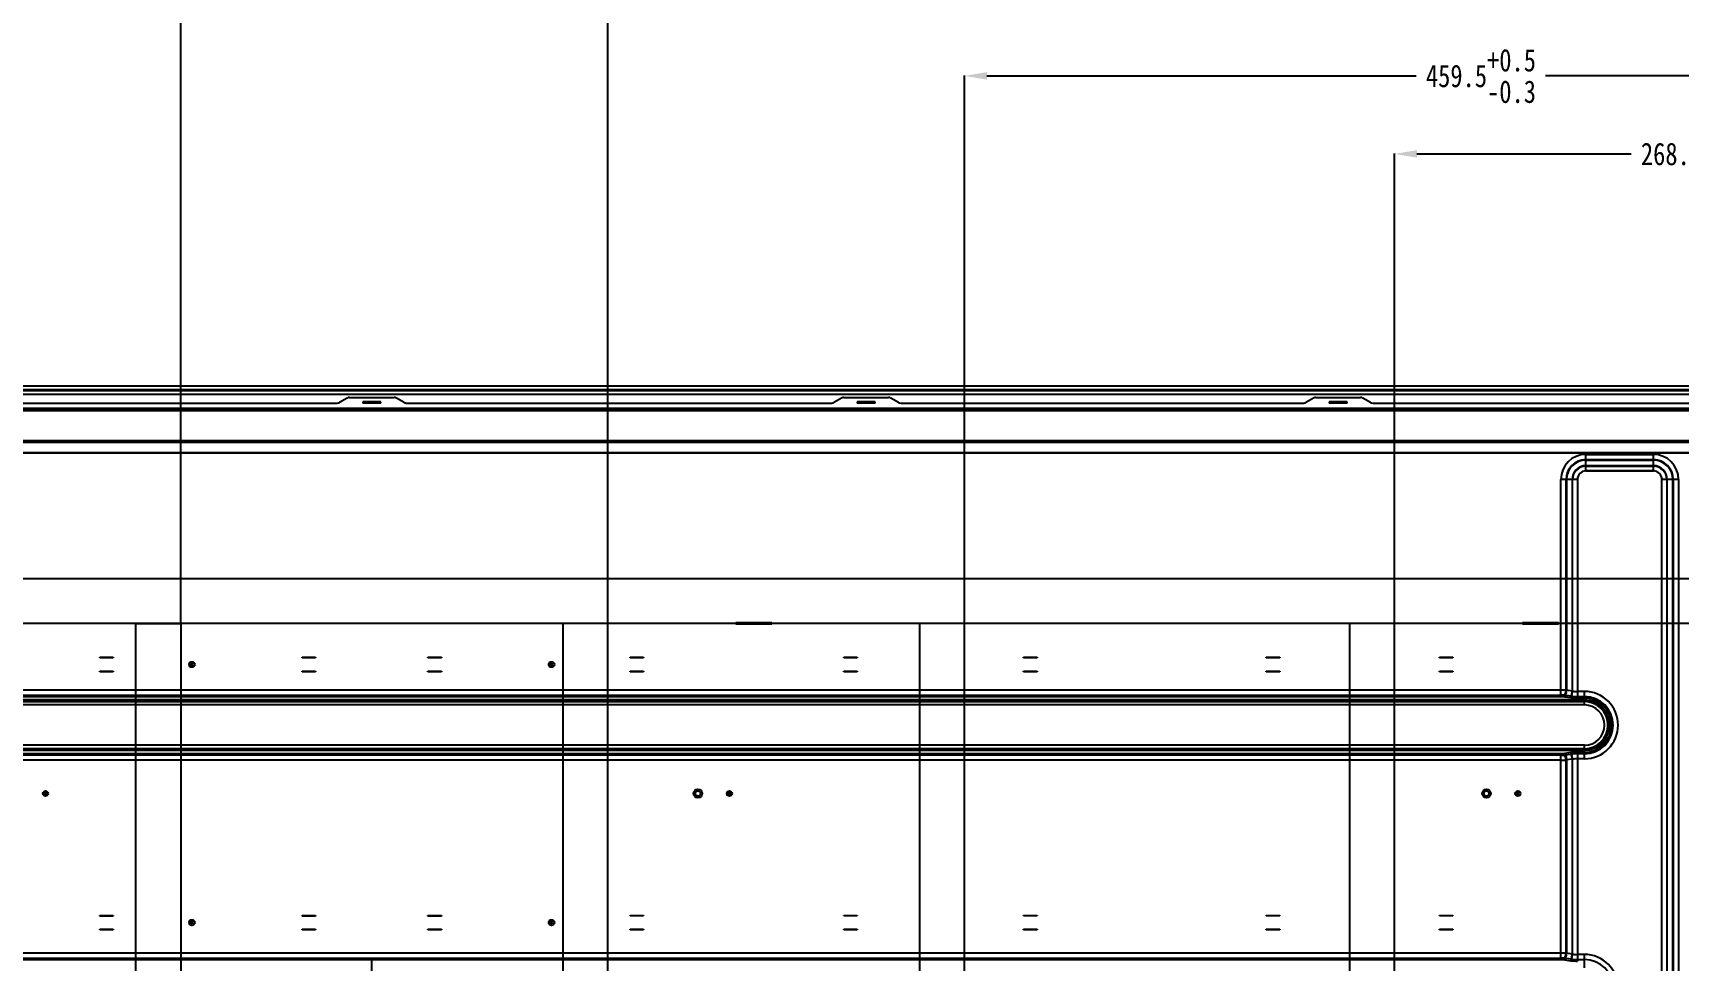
# Model space of a CAD drawing. Header units: inches. Extents: x 67335 to 69337, y -6743 to -3973.
# Drawn here: x 68170 to 68902, y -4906 to -4493 of the extents above; entities that cross this region are included whole.
import ezdxf

# ---------------------------------------------------------------- set-up
doc = ezdxf.new("R2010")
doc.units = ezdxf.units.IN
doc.header["$LTSCALE"] = 2.574606
doc.header["$MEASUREMENT"] = 0
doc.layers.get('0').update_dxf_attribs({"linetype": 'CONTINUOUS'})
doc.layers.add('02___PRT_ALL_AXES', color=7, linetype='CONTINUOUS')
doc.layers.add('03___PRT_ALL_CURVES', color=7, linetype='CONTINUOUS')
doc.styles.get("Standard").update_dxf_attribs({"font": 'txt', "width": 0.8})

msp = doc.modelspace()

# ---------------------------------------------------------------- linework, layer by layer
at = {"color": 7}
for p, q in [((68235.54, -4755.99), (68235.54, -4432.58)), ((68425.54, -4755.99), (68425.54, -4473.86)), ((68584.24, -4755.99), (68584.24, -4512.38)), ((68594.24, -4512.51), (68785.25, -4512.51)), ((69033.78, -4512.51), (68842.77, -4512.51)), ((68775.54, -4755.99), (68775.54, -4547.08)), ((68785.54, -4547.2), (68880.9, -4547.2))]:
    msp.add_line(p, q, dxfattribs=at)
at = {"color": 7, "linetype": 'Continuous'}
for p, q in [((67600.4, -4652.34), (69040.68, -4652.34)), ((69040.68, -4652.54), (67600.4, -4652.54)), ((67600.8, -4654.04), (69040.28, -4654.04)), ((68309.57, -4655.81), (68306.17, -4657.77)), ((68310.57, -4655.54), (68330.5, -4655.54)), ((68316.54, -4657.44), (68316.54, -4658.14)), ((68324.54, -4657.44), (68316.54, -4657.44)), ((68318.94, -4652.34), (68318.94, -4652.14)), ((68322.14, -4652.14), (68322.14, -4652.34)), ((68324.54, -4658.14), (68324.54, -4657.44)), ((68334.9, -4657.77), (68331.5, -4655.81)), ((68529.57, -4655.81), (68526.17, -4657.77)), ((68530.57, -4655.54), (68550.5, -4655.54)), ((68536.54, -4657.44), (68536.54, -4658.14)), ((68544.54, -4657.44), (68536.54, -4657.44)), ((68544.54, -4658.14), (68544.54, -4657.44)), ((68554.9, -4657.77), (68551.5, -4655.81)), ((68739.57, -4655.81), (68736.17, -4657.77)), ((68740.57, -4655.54), (68760.5, -4655.54)), ((68754.54, -4657.44), (68746.54, -4657.44)), ((68746.54, -4657.44), (68746.54, -4658.14)), ((68754.54, -4658.14), (68754.54, -4657.44)), ((68764.9, -4657.77), (68761.5, -4655.81)), ((67605.6, -4660.34), (69035.48, -4660.34)), ((67613.27, -4660.97), (69027.8, -4660.97)), ((67613.27, -4661.3), (69027.8, -4661.3)), ((68125.9, -4658.04), (68305.17, -4658.04)), ((68324.54, -4658.14), (68316.54, -4658.14)), ((68335.9, -4658.04), (68525.17, -4658.04)), ((68544.54, -4658.14), (68536.54, -4658.14)), ((68555.9, -4658.04), (68735.17, -4658.04)), ((68754.54, -4658.14), (68746.54, -4658.14)), ((68765.9, -4658.04), (68955.17, -4658.04)), ((67644.01, -4675.41), (68997.06, -4675.41)), ((67644.01, -4680.15), (68997.06, -4680.15)), ((68860.74, -4680.86), (68890.74, -4680.86)), ((68860.74, -4688.22), (68860.74, -4680.86)), ((68860.74, -4683.38), (68890.74, -4683.38)), ((68860.74, -4686.08), (68890.74, -4686.08)), ((68890.74, -4688.22), (68890.74, -4680.86)), ((68860.74, -4688.22), (68890.74, -4688.22))]:
    msp.add_line(p, q, dxfattribs=at)
at = {"color": 5, "linetype": 'Continuous'}
msp.add_line((67605.8, -4660.54), (69035.28, -4660.54), dxfattribs=at)
at = {"linetype": 'Continuous'}
for p, q in [((68997.06, -4674.84), (67644.01, -4674.84)), ((67644.01, -4675.41), (68997.06, -4675.41)), ((68997.06, -4680.15), (67644.01, -4680.15)), ((68890.74, -4680.86), (68860.74, -4680.86)), ((68860.74, -4688.22), (68860.74, -4680.86)), ((68860.74, -4683.19), (68890.74, -4683.19)), ((68890.74, -4683.38), (68860.74, -4683.38)), ((68890.74, -4685.89), (68860.74, -4685.89)), ((68860.74, -4686.08), (68890.74, -4686.08)), ((68890.74, -4688.22), (68890.74, -4680.86)), ((68856.92, -4692.04), (68849.55, -4692.04)), ((68849.55, -4788.64), (68849.55, -4692.04)), ((68851.89, -4785.81), (68851.89, -4692.04)), ((68852.07, -4692.04), (68852.07, -4785.81)), ((68854.59, -4692.04), (68854.59, -4786.14)), ((68854.77, -4786.14), (68854.77, -4692.04)), ((68856.92, -4692.04), (68856.92, -4789.25)), ((68890.74, -4688.22), (68860.74, -4688.22)), ((68901.92, -4692.04), (68894.55, -4692.04)), ((68894.55, -5060.95), (68894.55, -4692.04)), ((68896.7, -4692.04), (68896.7, -5062.1)), ((68896.89, -5061.74), (68896.89, -4692.04)), ((68899.4, -5065.35), (68899.4, -4692.04)), ((68899.59, -4692.04), (68899.59, -5064.69)), ((68901.92, -4692.04), (68901.92, -5212.06)), ((68199.56, -4771.43), (68199.56, -4771.13)), ((68199.56, -4771.13), (68205.56, -4771.13)), ((68205.56, -4771.43), (68199.56, -4771.43)), ((68205.56, -4771.13), (68205.56, -4771.43)), ((68289.56, -4771.43), (68289.56, -4771.13)), ((68289.56, -4771.13), (68295.56, -4771.13)), ((68295.56, -4771.43), (68289.56, -4771.43)), ((68295.56, -4771.13), (68295.56, -4771.43)), ((68345.51, -4771.43), (68345.51, -4771.13)), ((68345.51, -4771.13), (68351.51, -4771.13)), ((68351.51, -4771.43), (68345.51, -4771.43)), ((68351.51, -4771.13), (68351.51, -4771.43)), ((68435.51, -4771.33), (68435.51, -4771.13)), ((68435.51, -4771.13), (68441.51, -4771.13)), ((68441.51, -4771.33), (68435.51, -4771.33)), ((68441.51, -4771.13), (68441.51, -4771.33)), ((68530.51, -4771.33), (68530.51, -4771.13)), ((68530.51, -4771.13), (68536.51, -4771.13)), ((68536.51, -4771.33), (68530.51, -4771.33)), ((68536.51, -4771.13), (68536.51, -4771.33)), ((68610.51, -4771.33), (68610.51, -4771.13)), ((68610.51, -4771.13), (68616.51, -4771.13)), ((68616.51, -4771.33), (68610.51, -4771.33)), ((68616.51, -4771.13), (68616.51, -4771.33)), ((68718.51, -4771.13), (68724.51, -4771.13)), ((68718.51, -4771.33), (68718.51, -4771.13)), ((68724.51, -4771.33), (68718.51, -4771.33)), ((68724.51, -4771.13), (68724.51, -4771.33)), ((68795.51, -4771.13), (68801.51, -4771.13)), ((68795.51, -4771.33), (68795.51, -4771.13)), ((68801.51, -4771.33), (68795.51, -4771.33)), ((68801.51, -4771.13), (68801.51, -4771.33)), ((68199.56, -4777.63), (68199.56, -4777.33)), ((68199.56, -4777.33), (68205.56, -4777.33)), ((68205.56, -4777.63), (68199.56, -4777.63)), ((68205.56, -4777.33), (68205.56, -4777.63)), ((68289.56, -4777.63), (68289.56, -4777.33)), ((68289.56, -4777.33), (68295.56, -4777.33)), ((68295.56, -4777.63), (68289.56, -4777.63)), ((68295.56, -4777.33), (68295.56, -4777.63)), ((68345.51, -4777.63), (68345.51, -4777.33)), ((68345.51, -4777.33), (68351.51, -4777.33)), ((68351.51, -4777.63), (68345.51, -4777.63)), ((68351.51, -4777.33), (68351.51, -4777.63)), ((68435.51, -4777.53), (68435.51, -4777.33)), ((68435.51, -4777.33), (68441.51, -4777.33)), ((68441.51, -4777.53), (68435.51, -4777.53)), ((68441.51, -4777.33), (68441.51, -4777.53)), ((68530.51, -4777.53), (68530.51, -4777.33)), ((68530.51, -4777.33), (68536.51, -4777.33)), ((68536.51, -4777.53), (68530.51, -4777.53)), ((68536.51, -4777.33), (68536.51, -4777.53)), ((68610.51, -4777.53), (68610.51, -4777.33)), ((68610.51, -4777.33), (68616.51, -4777.33)), ((68616.51, -4777.53), (68610.51, -4777.53)), ((68616.51, -4777.33), (68616.51, -4777.53)), ((68718.51, -4777.33), (68724.51, -4777.33)), ((68718.51, -4777.53), (68718.51, -4777.33)), ((68724.51, -4777.53), (68718.51, -4777.53)), ((68724.51, -4777.33), (68724.51, -4777.53)), ((68795.51, -4777.33), (68801.51, -4777.33)), ((68795.51, -4777.53), (68795.51, -4777.33)), ((68801.51, -4777.53), (68795.51, -4777.53)), ((68801.51, -4777.33), (68801.51, -4777.53)), ((68849.55, -4785.7), (67791.52, -4785.7)), ((67791.52, -4787.93), (68849.55, -4787.93)), ((68849.55, -4788.64), (67791.52, -4788.64)), ((68854, -4788.36), (68851.3, -4788.03)), ((68851.3, -4788.75), (68854, -4789.08)), ((68854.77, -4786.14), (68851.89, -4785.81)), ((68860.04, -4786.31), (68856.92, -4786.31)), ((68856.92, -4788.54), (68860.04, -4788.54)), ((68860.04, -4789.25), (68856.92, -4789.25)), ((68860.04, -4792.33), (68860.04, -4786.31)), ((68860.04, -4790.1), (67781.04, -4790.1)), ((67781.04, -4790.82), (68860.04, -4790.82)), ((68860.04, -4792.33), (67781.04, -4792.33)), ((68860.04, -4810.27), (67781.04, -4810.27)), ((68860.04, -4816.29), (68860.04, -4810.27)), ((68860.04, -4811.78), (67781.04, -4811.78)), ((67781.04, -4812.5), (68860.04, -4812.5)), ((67791.52, -4813.96), (68849.55, -4813.96)), ((68849.55, -4814.67), (67791.52, -4814.67)), ((68849.55, -4816.9), (67791.52, -4816.9)), ((68849.55, -4905.64), (68849.55, -4813.96)), ((68854, -4813.52), (68851.3, -4813.85)), ((68851.3, -4814.57), (68854, -4814.24)), ((68854.77, -4816.46), (68851.89, -4816.79)), ((68851.89, -4902.81), (68851.89, -4816.79)), ((68852.07, -4816.79), (68852.07, -4902.81)), ((68854.59, -4816.46), (68854.59, -4903.14)), ((68854.77, -4903.14), (68854.77, -4816.46)), ((68856.92, -4813.35), (68860.04, -4813.35)), ((68856.92, -4813.35), (68856.92, -4906.25)), ((68860.04, -4814.06), (68856.92, -4814.06)), ((68860.04, -4816.29), (68856.92, -4816.29)), ((68199.56, -4886.21), (68199.56, -4885.91)), ((68199.56, -4885.91), (68205.56, -4885.91)), ((68205.56, -4886.21), (68199.56, -4886.21)), ((68199.56, -4892.41), (68199.56, -4892.11)), ((68199.56, -4892.11), (68205.56, -4892.11)), ((68205.56, -4885.91), (68205.56, -4886.21)), ((68205.56, -4892.11), (68205.56, -4892.41)), ((68289.56, -4886.21), (68289.56, -4885.91)), ((68289.56, -4885.91), (68295.56, -4885.91)), ((68295.56, -4886.21), (68289.56, -4886.21)), ((68289.56, -4892.41), (68289.56, -4892.11)), ((68289.56, -4892.11), (68295.56, -4892.11)), ((68295.56, -4885.91), (68295.56, -4886.21)), ((68295.56, -4892.11), (68295.56, -4892.41)), ((68345.51, -4886.21), (68345.51, -4885.91)), ((68345.51, -4885.91), (68351.51, -4885.91)), ((68351.51, -4886.21), (68345.51, -4886.21)), ((68345.51, -4892.41), (68345.51, -4892.11)), ((68345.51, -4892.11), (68351.51, -4892.11)), ((68351.51, -4885.91), (68351.51, -4886.21)), ((68351.51, -4892.11), (68351.51, -4892.41)), ((68435.51, -4886.11), (68435.51, -4885.91)), ((68435.51, -4885.91), (68441.51, -4885.91)), ((68441.51, -4886.11), (68435.51, -4886.11)), ((68435.51, -4892.31), (68435.51, -4892.11)), ((68435.51, -4892.11), (68441.51, -4892.11)), ((68441.51, -4885.91), (68441.51, -4886.11)), ((68441.51, -4892.11), (68441.51, -4892.31)), ((68530.51, -4886.11), (68530.51, -4885.91)), ((68530.51, -4885.91), (68536.51, -4885.91)), ((68536.51, -4886.11), (68530.51, -4886.11)), ((68530.51, -4892.11), (68536.51, -4892.11)), ((68530.51, -4892.31), (68530.51, -4892.11)), ((68536.51, -4885.91), (68536.51, -4886.11)), ((68536.51, -4892.11), (68536.51, -4892.31)), ((68610.51, -4885.91), (68616.51, -4885.91)), ((68610.51, -4886.11), (68610.51, -4885.91)), ((68616.51, -4886.11), (68610.51, -4886.11)), ((68610.51, -4892.11), (68616.51, -4892.11)), ((68610.51, -4892.31), (68610.51, -4892.11)), ((68616.51, -4885.91), (68616.51, -4886.11)), ((68616.51, -4892.11), (68616.51, -4892.31)), ((68718.51, -4885.91), (68724.51, -4885.91)), ((68718.51, -4886.11), (68718.51, -4885.91)), ((68724.51, -4886.11), (68718.51, -4886.11)), ((68718.51, -4892.11), (68724.51, -4892.11)), ((68718.51, -4892.31), (68718.51, -4892.11)), ((68724.51, -4885.91), (68724.51, -4886.11)), ((68724.51, -4892.11), (68724.51, -4892.31)), ((68795.51, -4885.91), (68801.51, -4885.91)), ((68795.51, -4886.11), (68795.51, -4885.91)), ((68801.51, -4886.11), (68795.51, -4886.11)), ((68795.51, -4892.11), (68801.51, -4892.11)), ((68795.51, -4892.31), (68795.51, -4892.11)), ((68801.51, -4885.91), (68801.51, -4886.11)), ((68801.51, -4892.11), (68801.51, -4892.31)), ((68205.56, -4892.41), (68199.56, -4892.41)), ((68295.56, -4892.41), (68289.56, -4892.41)), ((68351.51, -4892.41), (68345.51, -4892.41)), ((68441.51, -4892.31), (68435.51, -4892.31)), ((68536.51, -4892.31), (68530.51, -4892.31)), ((68616.51, -4892.31), (68610.51, -4892.31)), ((68724.51, -4892.31), (68718.51, -4892.31)), ((68801.51, -4892.31), (68795.51, -4892.31)), ((68849.55, -4902.7), (67791.52, -4902.7)), ((67791.52, -4904.93), (68849.55, -4904.93)), ((68849.55, -4905.64), (67791.52, -4905.64)), ((68854, -4905.36), (68851.3, -4905.03)), ((68851.3, -4905.75), (68854, -4906.08)), ((68854.77, -4903.14), (68851.89, -4902.81)), ((68860.04, -4903.31), (68856.92, -4903.31)), ((68856.92, -4905.54), (68860.04, -4905.54)), ((68860.04, -4909.33), (68860.04, -4903.31))]:
    msp.add_line(p, q, dxfattribs=at)
at = {"color": 1}
for p, q in [((67676.54, -4736.05), (68960.54, -4736.05)), ((68960.54, -4756.05), (67676.54, -4756.05)), ((68215.54, -4756.05), (68235.54, -4756.05)), ((68215.54, -5359.57), (68215.54, -4756.05)), ((68235.54, -4756.05), (68235.54, -5359.57)), ((68425.54, -4756.05), (68405.54, -4756.05)), ((68405.54, -4756.05), (68405.54, -5359.57)), ((68425.54, -5359.57), (68425.54, -4756.05)), ((68584.24, -4756.05), (68564.24, -4756.05)), ((68564.24, -4756.05), (68564.24, -5359.57)), ((68584.24, -5359.57), (68584.24, -4756.05)), ((68775.54, -4756.05), (68755.54, -4756.05)), ((68755.54, -4756.05), (68755.54, -5359.57)), ((68775.54, -5359.57), (68775.54, -4756.05))]:
    msp.add_line(p, q, dxfattribs=at)
at = {"color": 6, "linetype": 'Continuous'}
for p, q in [((68482.54, -4755.8), (68482.54, -4756.3)), ((68498.54, -4755.8), (68482.54, -4755.8)), ((68482.54, -4756.3), (68498.54, -4756.3)), ((68498.54, -4756.3), (68498.54, -4755.8)), ((68848.54, -4755.8), (68832.54, -4755.8)), ((68832.54, -4755.8), (68832.54, -4756.3)), ((68832.54, -4756.3), (68848.54, -4756.3)), ((68848.54, -4756.3), (68848.54, -4755.8))]:
    msp.add_line(p, q, dxfattribs=at)
at = {"linetype": 'Continuous'}
for centre, radius in [((68240.54, -4774.33), 1.25), ((68240.54, -4774.33), 0.45), ((68400.54, -4774.33), 1.25), ((68400.54, -4774.33), 0.45), ((68175.39, -4831.72), 1.15), ((68175.39, -4831.72), 0.35), ((68465.68, -4831.72), 1.93), ((68465.68, -4831.72), 1.13), ((68479.68, -4831.72), 1.15), ((68479.68, -4831.72), 0.35), ((68816.46, -4831.72), 1.93), ((68816.46, -4831.72), 1.13), ((68830.46, -4831.72), 1.15), ((68830.46, -4831.72), 0.35), ((68240.54, -4889.12), 1.25), ((68240.54, -4889.12), 0.45), ((68400.54, -4889.12), 1.25), ((68400.54, -4889.12), 0.45)]:
    msp.add_circle(centre, radius, dxfattribs=at)
at = {"color": 7, "linetype": 'Continuous'}
for centre, start, end in [((68305.17, -4656.04), 270, 300), ((68310.57, -4657.54), 90, 120), ((68330.5, -4657.54), 60, 90), ((68335.9, -4656.04), 240, 270), ((68525.17, -4656.04), 270, 300), ((68530.57, -4657.54), 90, 120), ((68550.5, -4657.54), 60, 90), ((68555.9, -4656.04), 240, 270), ((68735.17, -4656.04), 270, 300), ((68740.57, -4657.54), 90, 120), ((68760.5, -4657.54), 60, 90), ((68765.9, -4656.04), 240, 270)]:
    msp.add_arc(centre, 2, start, end, dxfattribs=at)
at = {"linetype": 'Continuous'}
for centre, radius, start, end in [((68860.74, -4692.04), 11.18, 90, 180), ((68860.74, -4692.04), 8.85, 90, 180), ((68860.74, -4692.04), 8.66, 90, 180), ((68860.74, -4692.04), 6.15, 90, 180), ((68860.74, -4692.04), 5.96, 90, 180), ((68890.74, -4692.04), 11.18, 0, 90), ((68890.74, -4692.04), 8.85, 0, 90), ((68890.74, -4692.04), 8.66, 0, 90), ((68890.74, -4692.04), 6.15, 0, 90), ((68890.74, -4692.04), 5.96, 0, 90), ((68860.74, -4692.04), 3.82, 90, 179.99926), ((68890.74, -4692.04), 3.82, 0, 90), ((68849.56, -4815.73), 30.02, 85.19631, 90.01162), ((68849.56, -4811.46), 25.76, 84.81331, 90.01171), ((68849.56, -4802.46), 14.53, 83.09281, 90.01085), ((68849.56, -4803.04), 14.4, 83.06115, 90.04247), ((68856.9, -4764.56), 23.98, 263.05787, 270.04536), ((68856.9, -4765.29), 23.96, 263.05517, 270.04848), ((68856.91, -4770.88), 15.43, 261.34228, 270.03853), ((68856.91, -4773.22), 13.09, 260.59905, 270.03548), ((68860.04, -4801.3), 14.99, 270, 90), ((68860.04, -4801.3), 12.76, 270, 90), ((68860.04, -4801.3), 12.05, 270, 90), ((68860.04, -4801.3), 11.2, 270, 90), ((68860.04, -4801.3), 10.48, 270, 90), ((68860.04, -4801.3), 8.97, 270, 90), ((68849.56, -4799.45), 14.51, 269.98308, 276.91324), ((68849.57, -4800.3), 14.37, 269.95129, 276.94506), ((68849.57, -4787.18), 29.72, 269.96331, 274.82876), ((68849.57, -4791.41), 25.49, 269.96066, 275.21432), ((68856.91, -4837.57), 24.22, 89.98942, 96.90691), ((68856.91, -4838.26), 24.2, 89.98607, 96.91067), ((68856.92, -4831.85), 15.56, 89.99708, 98.6221), ((68856.91, -4829.38), 13.09, 89.96452, 99.40096), ((68849.56, -4932.73), 30.02, 85.19631, 90.01162), ((68849.56, -4928.46), 25.76, 84.81331, 90.01171), ((68849.56, -4919.46), 14.53, 83.09281, 90.01085), ((68849.56, -4920.04), 14.4, 83.06115, 90.04247), ((68856.9, -4881.56), 23.98, 263.05787, 270.04536), ((68856.9, -4882.29), 23.96, 263.05517, 270.04848), ((68856.91, -4887.88), 15.43, 261.34228, 270.03853), ((68856.91, -4890.22), 13.09, 260.59905, 270.03548), ((68860.04, -4918.3), 14.99, 270, 90), ((68860.04, -4918.3), 12.76, 270, 90)]:
    msp.add_arc(centre, radius, start, end, dxfattribs=at)
for points, knots in [([(68852.07, -4785.81), (68852.03, -4786.2), (68851.91, -4786.94), (68851.66, -4787.93), (68851.44, -4788.52), (68851.3, -4788.75)], [0, 0, 0, 0, 0.390545, 0.737604, 1, 1, 1, 1]), ([(68851.3, -4788.03), (68851.4, -4787.86), (68851.57, -4787.43), (68851.76, -4786.68), (68851.85, -4786.11), (68851.89, -4785.81)], [0, 0, 0, 0, 0.255427, 0.600904, 1, 1, 1, 1]), ([(68854, -4789.08), (68854.1, -4788.92), (68854.27, -4788.52), (68854.56, -4787.55), (68854.7, -4786.72), (68854.77, -4786.14)], [0, 0, 0, 0, 0.181111, 0.423557, 1, 1, 1, 1]), ([(68854.59, -4786.14), (68854.53, -4786.58), (68854.43, -4787.2), (68854.2, -4787.94), (68854.07, -4788.24), (68854, -4788.36)], [0, 0, 0, 0, 0.576442, 0.818889, 1, 1, 1, 1]), ([(68851.3, -4813.85), (68851.44, -4814.08), (68851.66, -4814.65), (68851.91, -4815.64), (68852.03, -4816.39), (68852.07, -4816.79)], [0, 0, 0, 0, 0.255427, 0.600904, 1, 1, 1, 1]), ([(68851.89, -4816.79), (68851.85, -4816.49), (68851.76, -4815.93), (68851.58, -4815.18), (68851.41, -4814.74), (68851.3, -4814.57)], [0, 0, 0, 0, 0.390545, 0.737604, 1, 1, 1, 1]), ([(68854.77, -4816.46), (68854.7, -4815.88), (68854.56, -4815.05), (68854.27, -4814.08), (68854.1, -4813.68), (68854, -4813.52)], [0, 0, 0, 0, 0.576449, 0.818894, 1, 1, 1, 1]), ([(68854, -4814.24), (68854.07, -4814.36), (68854.2, -4814.66), (68854.43, -4815.4), (68854.53, -4816.02), (68854.59, -4816.46)], [0, 0, 0, 0, 0.181111, 0.423558, 1, 1, 1, 1]), ([(68851.3, -4905.03), (68851.4, -4904.86), (68851.57, -4904.43), (68851.76, -4903.68), (68851.85, -4903.11), (68851.89, -4902.81)], [0, 0, 0, 0, 0.255427, 0.600904, 1, 1, 1, 1]), ([(68852.07, -4902.81), (68852.03, -4903.2), (68851.91, -4903.94), (68851.66, -4904.93), (68851.44, -4905.52), (68851.3, -4905.75)], [0, 0, 0, 0, 0.390545, 0.737604, 1, 1, 1, 1]), ([(68854, -4906.08), (68854.1, -4905.92), (68854.27, -4905.52), (68854.56, -4904.55), (68854.7, -4903.72), (68854.77, -4903.14)], [0, 0, 0, 0, 0.181111, 0.423557, 1, 1, 1, 1]), ([(68854.59, -4903.14), (68854.53, -4903.58), (68854.43, -4904.2), (68854.2, -4904.94), (68854.07, -4905.24), (68854, -4905.36)], [0, 0, 0, 0, 0.576442, 0.818889, 1, 1, 1, 1])]:
    msp.add_open_spline(points, degree=3, knots=knots, dxfattribs=at)
at = {"color": 7}
for points in [[(68594.24, -4510.84), (68594.24, -4514.18), (68584.24, -4512.51)], [(68785.54, -4545.54), (68785.54, -4548.87), (68775.54, -4547.2)]]:
    msp.add_solid(points, dxfattribs=at)
at = {"layer": '02___PRT_ALL_AXES', "color": 2, "linetype": 'Continuous'}
msp.add_line((67599.74, -4650.44), (69041.33, -4650.44), dxfattribs=at)
at = {"layer": '02___PRT_ALL_AXES', "color": 7, "linetype": 'Continuous'}
msp.add_line((69041.58, -4652.14), (67599.5, -4652.14), dxfattribs=at)
at = {"layer": '03___PRT_ALL_CURVES', "color": 4, "linetype": 'Continuous'}
msp.add_line((68320.54, -4911.3), (68320.54, -4905.8), dxfattribs=at)

# ---------------------------------------------------------------- texts
at = {"color": 7, "char_height": 10, "attachment_point": 5}
for s, insert in [('\\A1;459.5\\S+0.5^ -0.3;', (68814.01, -4512.51)), ('\\A1;268.2\\S+0.5^ -0.3;', (68909.66, -4547.2))]:
    msp.add_mtext(s, dxfattribs=dict(at, insert=insert))

doc.saveas('drawing.dxf')
